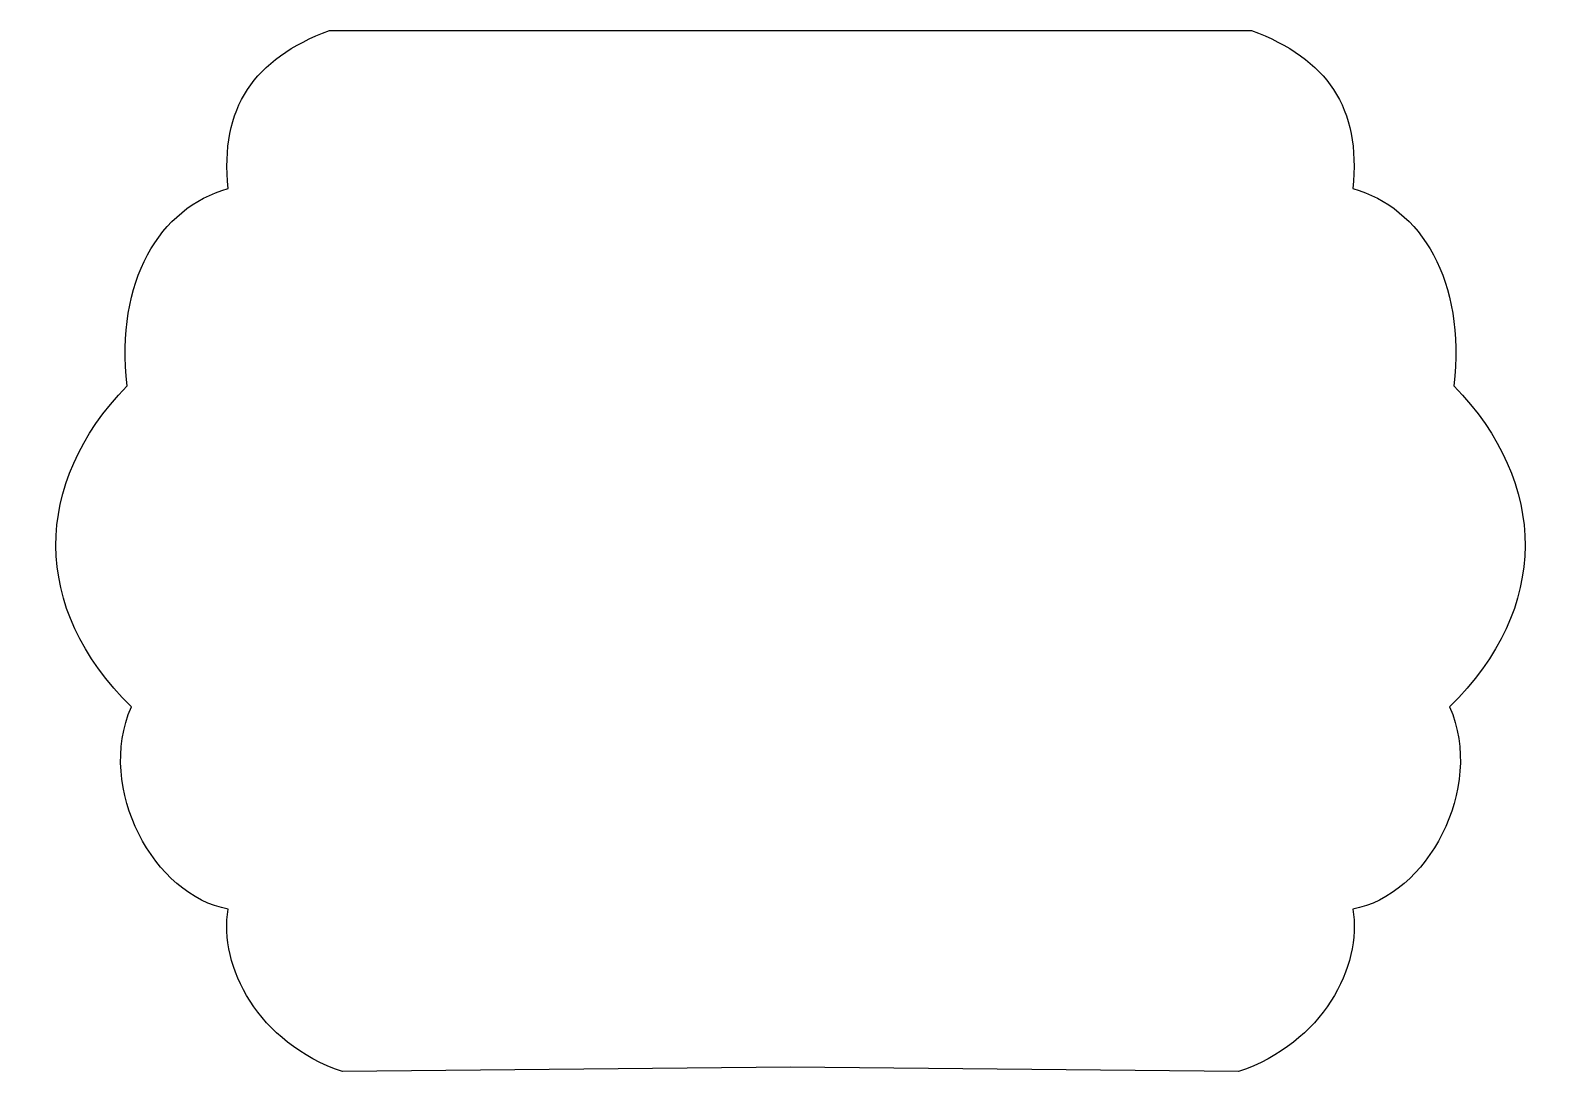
# Model space of a CAD drawing. Header units: centimetres. Extents: x -4.19 to 4.19, y -2.87 to 2.87.
import ezdxf

# ---------------------------------------------------------------- set-up
doc = ezdxf.new("R2010")
doc.units = ezdxf.units.CM
doc.header["$MEASUREMENT"] = 0
doc.layers.add('Camada 1', color=7, linetype='Continuous')

msp = doc.modelspace()

# ---------------------------------------------------------------- linework, layer by layer
at = {"layer": 'Camada 1'}
msp.add_open_spline([(-2.54306, 2.87146), (-2.95887, 2.71369), (-3.14681, 2.44863), (-3.10085, 1.99878), (-3.10085, 1.99878), (-3.48074, 1.89295), (-3.72294, 1.49255), (-3.65864, 0.9102), (-3.65864, 0.9102), (-4.1794, 0.37612), (-4.1917, -0.31754), (-3.63467, -0.85917), (-3.63467, -0.85917), (-3.83266, -1.31132), (-3.50783, -1.90459), (-3.10085, -1.97476), (-3.10085, -1.97476), (-3.15541, -2.29125), (-2.93546, -2.7139), (-2.47104, -2.87146), (-2.47104, -2.87146), (-2.47104, -2.87146), (0.00001, -2.84746), (0.00001, -2.84746), (0.00001, -2.84746), (0.00001, -2.84746), (2.47111, -2.87146), (2.47111, -2.87146), (2.47111, -2.87146), (2.93548, -2.7139), (3.1554, -2.29126), (3.10092, -1.97476), (3.10092, -1.97476), (3.50785, -1.90459), (3.83268, -1.31132), (3.63469, -0.85917), (3.63469, -0.85917), (4.19174, -0.31754), (4.17944, 0.37612), (3.65869, 0.9102), (3.65869, 0.9102), (3.72298, 1.49255), (3.48076, 1.89294), (3.10092, 1.99878), (3.10092, 1.99878), (3.14683, 2.44862), (2.95892, 2.71368), (2.5431, 2.87146), (2.5431, 2.87146), (2.5431, 2.87146), (0.00004, 2.87146), (0.00004, 2.87146), (0.00004, 2.87146), (0.00004, 2.87146), (-2.54306, 2.87146), (-2.54306, 2.87146)], degree=3, knots=[0, 0, 0, 0, 0.0666667, 0.0666667, 0.0666667, 0.0666667, 0.1333333, 0.1333333, 0.1333333, 0.1333333, 0.2, 0.2, 0.2, 0.2, 0.2666667, 0.2666667, 0.2666667, 0.2666667, 0.3333333, 0.3333333, 0.3333333, 0.3333333, 0.4, 0.4, 0.4, 0.4, 0.4666667, 0.4666667, 0.4666667, 0.4666667, 0.5333333, 0.5333333, 0.5333333, 0.5333333, 0.6, 0.6, 0.6, 0.6, 0.6666667, 0.6666667, 0.6666667, 0.6666667, 0.7333333, 0.7333333, 0.7333333, 0.7333333, 0.8, 0.8, 0.8, 0.8, 0.8666667, 0.8666667, 0.8666667, 0.8666667, 1, 1, 1, 1], dxfattribs=at)

doc.saveas('drawing.dxf')
